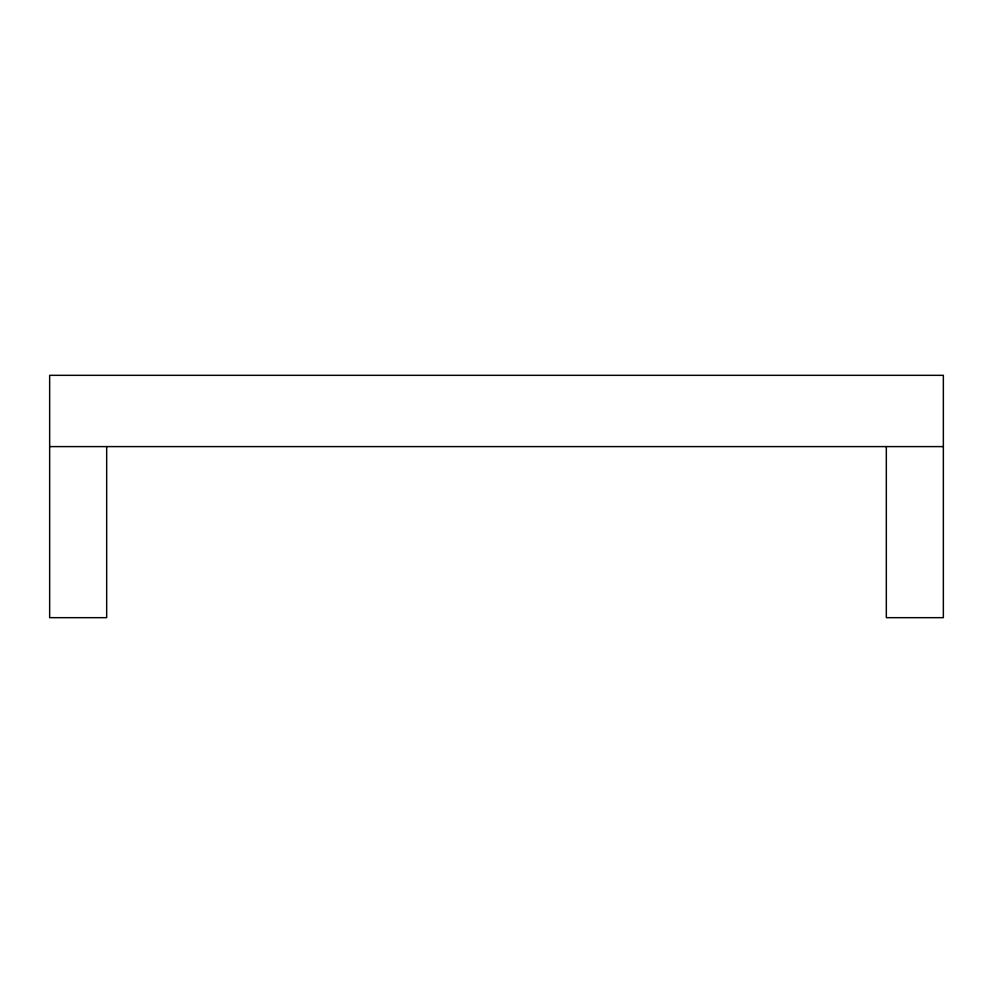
<?xml version="1.0" encoding="UTF-8"?>
<svg xmlns="http://www.w3.org/2000/svg" width="993" height="993" viewBox="0 0 993 993"><rect width="100%" height="100%" fill="white"/><g stroke="black" fill="none" stroke-linecap="round" stroke-linejoin="round"><path stroke-width="1.49" d="M49.65 446.602L943.35 446.602M886.327 446.602L886.327 617.671L943.35 617.671L943.35 375.329L49.65 375.329L49.65 617.671L106.673 617.671L106.673 446.602"/></g></svg>
